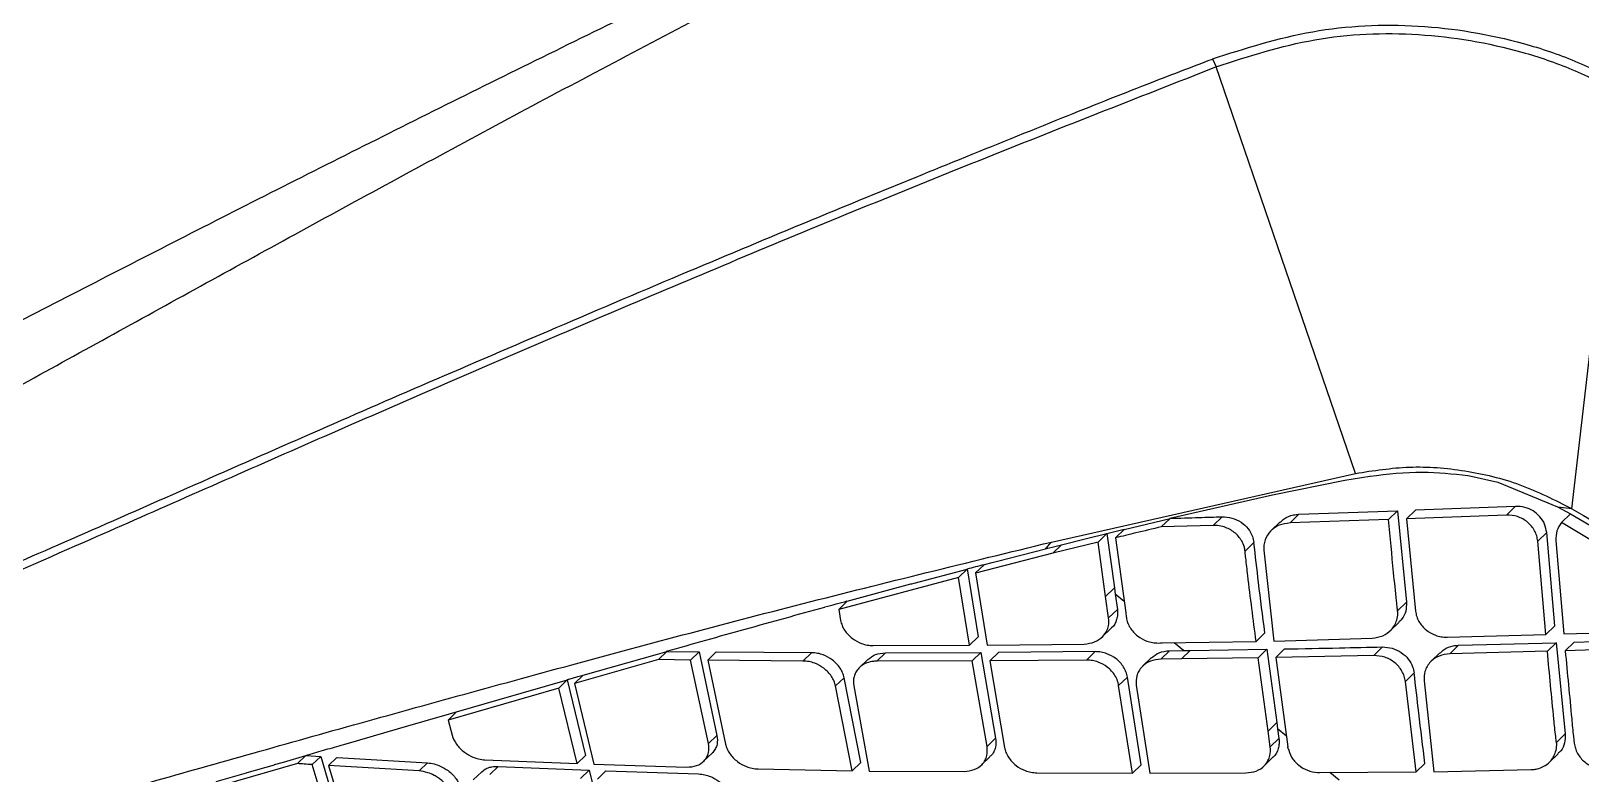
# Model space of a CAD drawing. Extents: x 400 to 501, y 484 to 634.
# Drawn here: x 485.248 to 487.942, y 588.121 to 589.413 of the extents above; entities that cross this region are included whole.
import ezdxf

# ---------------------------------------------------------------- set-up
doc = ezdxf.new("R2010")
doc.units = 0
doc.header["$MEASUREMENT"] = 0
doc.layers.add('DIM', color=3, linetype='Continuous')
doc.layers.add('GEOMETRY', color=3, linetype='Continuous', lineweight=25)

# ---------------------------------------------------------------- blocks, each defined once
blk = doc.blocks.new('2026 GRANDEE')
at = {"layer": 'GEOMETRY', "ltscale": 16}
for p, q in [((36.8768, -7.476), (36.8834, -7.4895)), ((37.5019, -8.2577), (37.5852, -7.5344)), ((36.5969, -8.3157), (37.1258, -8.1964)), ((36.9815, -8.2336), (37.1073, -8.2081)), ((37.1073, -8.2081), (37.1504, -8.2012)), ((37.3216, -8.2), (37.3729, -8.2119)), ((37.3729, -8.2119), (37.4769, -8.2546)), ((36.803, -8.2743), (36.9812, -8.2336)), ((36.8781, -8.2867), (36.8935, -8.2718)), ((37.0117, -8.2825), (37.0271, -8.2675)), ((37.0271, -8.2675), (37.1984, -8.2615)), ((37.1984, -8.2615), (37.1829, -8.2766)), ((37.1984, -8.2615), (37.214, -8.4202)), ((37.2143, -8.2754), (37.2298, -8.2604)), ((37.3879, -8.2688), (37.2143, -8.2754)), ((37.4035, -8.2537), (37.2298, -8.2604)), ((37.3879, -8.2688), (37.4034, -8.2537)), ((37.4769, -8.2546), (37.502, -8.2576)), ((37.477, -8.2546), (37.4994, -8.2664)), ((37.4992, -8.2666), (37.4836, -8.2818)), ((37.4993, -8.2666), (37.6132, -8.3334)), ((36.6934, -8.3007), (36.7233, -8.2934)), ((36.7084, -8.3084), (36.7237, -8.2936)), ((36.7236, -8.2937), (36.8031, -8.2746)), ((36.7878, -8.2894), (36.8031, -8.2746)), ((36.8781, -8.2867), (36.7878, -8.2894)), ((36.9943, -8.2809), (36.9789, -8.2958)), ((37.1829, -8.2766), (37.0117, -8.2825)), ((37.2143, -8.2754), (37.23, -8.4358)), ((37.4424, -8.3144), (37.4579, -8.2993)), ((37.4718, -8.4614), (37.4579, -8.2993)), ((37.7064, -8.4163), (37.4836, -8.2818)), ((36.5863, -8.3277), (36.6053, -8.3229)), ((36.6782, -8.3158), (36.5995, -8.3353)), ((36.5995, -8.3353), (36.6147, -8.3205)), ((36.6054, -8.3229), (36.6147, -8.3206)), ((36.6147, -8.3206), (36.6581, -8.3097)), ((36.6581, -8.3097), (36.6935, -8.301)), ((36.6934, -8.301), (36.6782, -8.3158)), ((36.6911, -8.4102), (36.6782, -8.3158)), ((36.6934, -8.3007), (36.7063, -8.3955)), ((36.7084, -8.3084), (36.7261, -8.439)), ((36.9489, -8.3165), (36.9336, -8.3313)), ((37.4563, -8.4764), (37.4423, -8.3144)), ((37.4739, -8.3132), (37.4876, -8.4754)), ((36.5995, -8.3353), (36.4652, -8.3696)), ((36.4804, -8.3548), (36.4937, -8.3514)), ((36.4938, -8.3514), (36.5029, -8.349)), ((36.5029, -8.349), (36.5864, -8.3276)), ((36.9664, -8.3299), (36.9836, -8.4878)), ((36.4356, -8.3773), (36.2271, -8.433)), ((36.3584, -8.387), (36.4507, -8.3626)), ((36.4356, -8.3773), (36.4507, -8.3626)), ((36.4547, -8.4949), (36.4356, -8.3773)), ((36.4506, -8.3624), (36.4697, -8.4804)), ((36.4652, -8.3695), (36.4803, -8.3549)), ((36.4652, -8.3695), (36.4852, -8.4947)), ((36.2421, -8.4184), (36.3119, -8.3995)), ((36.312, -8.3995), (36.3526, -8.3886)), ((36.3527, -8.3886), (36.3542, -8.3882)), ((36.3542, -8.3882), (36.3584, -8.387)), ((36.6911, -8.4102), (36.7063, -8.3955)), ((36.7063, -8.3955), (36.7078, -8.4064)), ((36.7078, -8.4064), (36.7116, -8.4328)), ((36.7234, -8.4192), (36.7078, -8.4064)), ((36.2271, -8.433), (36.242, -8.4184)), ((36.2271, -8.433), (36.2305, -8.4522)), ((36.6964, -8.4475), (36.6911, -8.4102)), ((36.6964, -8.4475), (36.7116, -8.4328)), ((37.1987, -8.4351), (37.2141, -8.4202)), ((37.1862, -8.4697), (37.2015, -8.4549)), ((36.4697, -8.4804), (36.4547, -8.4949)), ((36.6853, -8.4807), (36.7004, -8.4661)), ((36.9527, -8.4884), (36.9679, -8.4737)), ((36.9836, -8.4878), (37.1543, -8.4827)), ((37.2848, -8.481), (37.4563, -8.4764)), ((37.4563, -8.4764), (37.4718, -8.4614)), ((37.4876, -8.4755), (37.6598, -8.47)), ((37.5057, -8.4898), (37.6778, -8.4846)), ((35.7829, -8.5474), (35.9122, -8.5104)), ((35.9123, -8.5104), (35.9281, -8.5059)), ((35.9137, -8.5201), (35.9285, -8.5059)), ((35.928, -8.5058), (35.9844, -8.5065)), ((35.9695, -8.5209), (35.9844, -8.5065)), ((35.9844, -8.5065), (36.0155, -8.6519)), ((35.9995, -8.5212), (36.0143, -8.5068)), ((36.1798, -8.5081), (36.0143, -8.5069)), ((36.1649, -8.5225), (36.1797, -8.5081)), ((36.2872, -8.4957), (36.4547, -8.4949)), ((36.2937, -8.5228), (36.3087, -8.5083)), ((36.3087, -8.5083), (36.4743, -8.5078)), ((36.4593, -8.5224), (36.4743, -8.5078)), ((36.4743, -8.5078), (36.5, -8.6568)), ((36.4852, -8.4947), (36.6536, -8.493)), ((36.4897, -8.5222), (36.5047, -8.5076)), ((36.6729, -8.5062), (36.5047, -8.5076)), ((36.6578, -8.5208), (36.6729, -8.5062)), ((36.787, -8.5193), (36.8021, -8.5046)), ((36.7894, -8.4912), (36.9527, -8.4884)), ((36.8021, -8.5046), (36.8266, -8.5043)), ((36.8266, -8.5042), (36.8104, -8.4908)), ((36.8228, -8.5188), (36.838, -8.5041)), ((36.8266, -8.5043), (36.838, -8.5041)), ((36.838, -8.5041), (36.9715, -8.502)), ((36.9563, -8.5168), (36.9715, -8.502)), ((36.9715, -8.502), (36.9886, -8.6296)), ((36.9871, -8.5162), (37.0023, -8.5015)), ((37.1572, -8.5129), (36.9872, -8.5162)), ((37.1572, -8.5129), (37.1725, -8.4981)), ((37.2724, -8.5081), (37.2571, -8.523)), ((37.2895, -8.5099), (37.3048, -8.4951)), ((37.4591, -8.5056), (37.2895, -8.5099)), ((37.3048, -8.4951), (37.4745, -8.4907)), ((37.4745, -8.4907), (37.4591, -8.5056)), ((37.4745, -8.4906), (37.4902, -8.6493)), ((37.4902, -8.5047), (37.5057, -8.4898)), ((37.6622, -8.4996), (37.4902, -8.5047)), ((35.9137, -8.5201), (35.7681, -8.5617)), ((35.9695, -8.5209), (35.9137, -8.5201)), ((36.0008, -8.6661), (35.9695, -8.5209)), ((36.1649, -8.5225), (35.9995, -8.5212)), ((35.9995, -8.5212), (36.0304, -8.6668)), ((36.2779, -8.5198), (36.2629, -8.5342)), ((36.4593, -8.5224), (36.2937, -8.5228)), ((36.4851, -8.6712), (36.4593, -8.5224)), ((36.6578, -8.5208), (36.4897, -8.5222)), ((36.4897, -8.5222), (36.5155, -8.6728)), ((36.7705, -8.5169), (36.7554, -8.5316)), ((36.8228, -8.5188), (36.787, -8.5193)), ((36.9563, -8.5168), (36.8228, -8.5188)), ((36.9735, -8.6442), (36.9563, -8.5168)), ((36.9871, -8.5162), (37.0079, -8.6716)), ((35.6371, -8.5894), (35.7554, -8.5553)), ((35.7553, -8.5553), (35.7406, -8.5696)), ((35.7553, -8.555), (35.7868, -8.6867)), ((35.7828, -8.5474), (35.7681, -8.5617)), ((35.7681, -8.5617), (35.8014, -8.702)), ((36.2216, -8.5659), (36.2364, -8.5515)), ((36.2505, -8.7134), (36.2216, -8.5659)), ((36.2654, -8.699), (36.2364, -8.5515)), ((36.2532, -8.5657), (36.2803, -8.7139)), ((36.7138, -8.565), (36.7289, -8.5504)), ((36.7377, -8.7174), (36.7138, -8.565)), ((36.7527, -8.7028), (36.7289, -8.5504)), ((36.7443, -8.5647), (36.7679, -8.7174)), ((37.2122, -8.558), (37.2275, -8.5432)), ((37.2312, -8.7152), (37.2122, -8.558)), ((37.2447, -8.5569), (37.2618, -8.7149)), ((35.7406, -8.5696), (35.5482, -8.6251)), ((35.5628, -8.6109), (35.6371, -8.5894)), ((35.7722, -8.7009), (35.7406, -8.5696)), ((35.5482, -8.6251), (35.5628, -8.6109)), ((35.5482, -8.6251), (35.555, -8.6514)), ((36.9886, -8.6295), (36.9735, -8.6442)), ((36.9774, -8.6719), (36.9735, -8.6442)), ((36.9886, -8.6296), (36.9901, -8.6402)), ((36.9901, -8.6402), (36.9925, -8.6572)), ((37.0054, -8.653), (36.9901, -8.6402)), ((37.4749, -8.6641), (37.4902, -8.6493)), ((36.0008, -8.6661), (36.0155, -8.6519)), ((36.4851, -8.6712), (36.5, -8.6568)), ((36.9774, -8.6719), (36.9925, -8.6572)), ((37.0082, -8.6732), (37.0079, -8.6716)), ((35.2864, -8.7009), (35.1301, -8.7459)), ((35.199, -8.7162), (35.2461, -8.7027)), ((35.2463, -8.7026), (35.2617, -8.6982)), ((35.2617, -8.6982), (35.3006, -8.6869)), ((35.2864, -8.7009), (35.3008, -8.6869)), ((35.3006, -8.6868), (35.3266, -8.6885)), ((35.3266, -8.6885), (35.312, -8.7026)), ((35.3528, -8.8387), (35.312, -8.7026)), ((35.3266, -8.6885), (35.3672, -8.8246)), ((35.3404, -8.7044), (35.3549, -8.6904)), ((35.355, -8.6904), (35.5122, -8.6995)), ((35.4976, -8.7136), (35.5122, -8.6995)), ((35.6122, -8.6943), (35.7722, -8.7009)), ((35.7722, -8.7009), (35.7868, -8.6867)), ((35.8014, -8.702), (35.9628, -8.7071)), ((35.9923, -8.6968), (36.007, -8.6825)), ((36.2505, -8.7134), (36.2654, -8.699)), ((36.4752, -8.7032), (36.4901, -8.6888)), ((36.7377, -8.7174), (36.7527, -8.7028)), ((36.9663, -8.7051), (36.9814, -8.6905)), ((37.2312, -8.7152), (37.2463, -8.7005)), ((37.4626, -8.6986), (37.4778, -8.6838)), ((35.1446, -8.7319), (35.1977, -8.7166)), ((35.1977, -8.7166), (35.199, -8.7162)), ((35.3404, -8.7044), (35.3808, -8.8408)), ((35.4976, -8.7136), (35.3404, -8.7044)), ((35.6065, -8.715), (35.5919, -8.7291)), ((35.6204, -8.7198), (35.635, -8.7057)), ((35.635, -8.7057), (35.7931, -8.7125)), ((35.7931, -8.7125), (35.7785, -8.7267)), ((35.7931, -8.7125), (35.8281, -8.8524)), ((35.8076, -8.7278), (35.8223, -8.7136)), ((35.8223, -8.7136), (35.9834, -8.7189)), ((36.0871, -8.7102), (36.2506, -8.7134)), ((36.2803, -8.7139), (36.4452, -8.7144)), ((36.5716, -8.7168), (36.7377, -8.7174)), ((36.7679, -8.7174), (36.9349, -8.7171)), ((37.0595, -8.7164), (37.0632, -8.7165)), ((37.0632, -8.7165), (37.2312, -8.7152)), ((37.097, -8.7299), (37.0809, -8.7163)), ((37.2618, -8.7149), (37.4309, -8.7113))]:
    blk.add_line(p, q, dxfattribs=at)
at = {"layer": 'GEOMETRY', "ltscale": 16, "flags": 128}
for points in [[(37.1258, -8.1964), (37.0046, -7.843), (36.8835, -7.4897)], [(36.783, -8.4913), (36.7866, -8.4912), (36.7894, -8.4912)]]:
    blk.add_lwpolyline(points, dxfattribs=at)
at = {"layer": 'GEOMETRY', "ltscale": 16}
for points, knots in [([(36.9464, -4.2423), (37.2144, -4.3889), (37.7476, -4.6804), (38.3461, -5.0481), (38.7578, -5.3149), (38.9927, -5.4716), (39.2291, -5.6336), (39.4813, -5.8116), (39.9332, -6.1406), (40.5669, -6.6341), (41.3463, -7.3052), (42.0186, -7.9447), (42.5944, -8.5411), (43.0838, -9.0854), (43.4716, -9.5484), (43.7677, -9.9209), (43.9793, -10.1965), (44.184, -10.4721), (44.3714, -10.733), (44.6491, -11.1316), (45.0105, -11.6808), (45.4523, -12.4067), (45.7251, -12.9062), (45.8621, -13.1572)], [0, 0, 0, 0, 0.071591, 0.14241, 0.164528, 0.186584, 0.208583, 0.231692, 0.258921, 0.339583, 0.419837, 0.499879, 0.556947, 0.614093, 0.671388, 0.698471, 0.72561, 0.752813, 0.778921, 0.800899, 0.866647, 0.932983, 1, 1, 1, 1]), ([(35.8089, -5.8998), (35.6417, -5.9847), (35.3096, -6.1534), (34.8252, -6.4129), (34.3589, -6.6736), (33.9143, -6.9343), (33.4943, -7.1923), (33.1025, -7.4452), (32.7389, -7.6915), (32.5237, -7.8481), (32.4167, -7.926)], [0, 0, 0, 0, 0.131981, 0.262078, 0.389878, 0.515687, 0.639412, 0.760931, 0.881112, 1, 1, 1, 1]), ([(32.5714, -7.977), (32.6758, -7.9038), (32.8858, -7.7565), (33.2432, -7.5275), (33.6297, -7.2941), (34.0452, -7.0574), (34.4856, -6.819), (34.9481, -6.5798), (35.4289, -6.3402), (35.7579, -6.1828), (35.9239, -6.1033)], [0, 0, 0, 0, 0.117929, 0.237268, 0.358138, 0.481493, 0.6073, 0.735537, 0.866565, 1, 1, 1, 1]), ([(33.999, -7.6711), (34.0171, -7.6583), (34.1098, -7.5926), (34.3082, -7.4662), (34.5915, -7.2943), (34.901, -7.118), (35.2302, -6.9388), (35.5776, -6.7567), (35.9417, -6.5715), (36.3187, -6.3831), (36.5793, -6.2534), (36.7093, -6.1886)], [0, 0, 0, 0, 0.029254, 0.150301, 0.272076, 0.393781, 0.514785, 0.635673, 0.756952, 0.878685, 1, 1, 1, 1]), ([(33.4995, -8.5751), (33.523, -8.5654), (33.5702, -8.546), (33.6609, -8.5054), (33.7711, -8.4548), (33.9057, -8.3905), (34.0667, -8.312), (34.2534, -8.2161), (34.4632, -8.108), (34.7165, -7.9765), (35.0148, -7.8226), (35.3564, -7.649), (35.7106, -7.4727), (36.0747, -7.2954), (36.4456, -7.1187), (36.6974, -7.0023), (36.8231, -6.9442)], [0, 0, 0, 0, 0.06234, 0.124818, 0.187363, 0.250453, 0.313852, 0.376637, 0.439459, 0.502671, 0.586016, 0.668823, 0.751617, 0.834542, 0.917364, 1, 1, 1, 1]), ([(33.5531, -8.6384), (33.5784, -8.6305), (33.629, -8.6148), (33.7257, -8.582), (33.8411, -8.5361), (33.9805, -8.4751), (34.1453, -8.3963), (34.3337, -8.2987), (34.5428, -8.187), (34.7925, -8.0502), (35.0838, -7.8893), (35.4157, -7.7073), (35.7588, -7.5224), (36.1113, -7.3371), (36.4706, -7.1533), (36.7152, -7.034), (36.8374, -6.9744)], [0, 0, 0, 0, 0.062319, 0.124752, 0.187451, 0.250906, 0.314486, 0.37751, 0.44061, 0.503895, 0.587131, 0.669779, 0.75236, 0.835034, 0.917583, 1, 1, 1, 1]), ([(36.8767, -7.4759), (36.9341, -7.4575), (37.0487, -7.4208), (37.2343, -7.4123), (37.3885, -7.4376), (37.5077, -7.4775), (37.5642, -7.506), (37.5925, -7.5202)], [0, 0, 0, 0, 0.250615, 0.500738, 0.749747, 0.874802, 1, 1, 1, 1]), ([(36.8834, -7.4895), (36.9398, -7.4713), (37.0523, -7.435), (37.2348, -7.4272), (37.386, -7.4526), (37.5026, -7.4922), (37.5577, -7.5204), (37.5852, -7.5344)], [0, 0, 0, 0, 0.251367, 0.501784, 0.750726, 0.875561, 1, 1, 1, 1]), ([(33.7243, -8.7731), (33.7286, -8.772), (33.7522, -8.7657), (33.799, -8.7534), (33.8603, -8.7326), (33.9242, -8.7095), (33.9896, -8.6868), (34.0693, -8.6583), (34.1653, -8.6208), (34.2792, -8.5717), (34.4171, -8.5155), (34.5645, -8.4531), (34.7287, -8.3822), (34.909, -8.3036), (35.1047, -8.2174), (35.3089, -8.1273), (35.5187, -8.0361), (35.7372, -7.9423), (35.9385, -7.8566), (36.1157, -7.7823), (36.2722, -7.7176), (36.4391, -7.6497), (36.6052, -7.5825), (36.7517, -7.5238), (36.839, -7.4905), (36.8768, -7.4761)], [0, 0, 0, 0, 0.0097381, 0.0546015, 0.1000331, 0.1320561, 0.1702626, 0.2056372, 0.2487952, 0.3001589, 0.3461505, 0.3974851, 0.4466417, 0.498592, 0.5558792, 0.6112053, 0.6642787, 0.7210906, 0.779345, 0.8161974, 0.8528832, 0.8945569, 0.9379498, 0.9731378, 1, 1, 1, 1]), ([(36.8835, -7.4899), (36.745, -7.5442), (36.4676, -7.6529), (36.0614, -7.8194), (35.6655, -7.9878), (35.283, -8.1533), (34.9663, -8.2942), (34.7107, -8.4052), (34.512, -8.4917), (34.3277, -8.5656), (34.1529, -8.6385), (33.9844, -8.6947), (33.8388, -8.7434), (33.7627, -8.7634), (33.7246, -8.7734)], [0, 0, 0, 0, 0.0993042, 0.1988023, 0.2983848, 0.3983174, 0.4984056, 0.5609173, 0.6237893, 0.6873653, 0.7502551, 0.8333895, 0.9165325, 1, 1, 1, 1]), ([(37.1258, -8.1964), (37.1567, -8.1915), (37.2187, -8.1818), (37.3158, -8.1894), (37.4123, -8.2125), (37.472, -8.2427), (37.5019, -8.2577)], [0, 0, 0, 0, 0.250021, 0.500031, 0.750026, 1, 1, 1, 1]), ([(37.151, -8.2012), (37.1812, -8.1976), (37.2371, -8.1909), (37.2946, -8.1971), (37.3211, -8.1999)], [0, 0, 0, 0, 0.540341, 1, 1, 1, 1]), ([(36.8032, -8.2746), (36.82, -8.2741), (36.8501, -8.2732), (36.8802, -8.2722), (36.8935, -8.2718)], [0, 0, 0, 0, 0.56, 1, 1, 1, 1]), ([(36.8935, -8.2718), (36.8992, -8.2721), (36.9106, -8.2728), (36.9268, -8.2804), (36.9394, -8.2919), (36.9467, -8.3046), (36.9483, -8.3129), (36.949, -8.3165)], [0, 0, 0, 0, 0.222897, 0.446346, 0.65618, 0.85343, 1, 1, 1, 1]), ([(36.9948, -8.2814), (36.9969, -8.2793), (37.0029, -8.273), (37.0147, -8.2687), (37.0239, -8.2678), (37.0271, -8.2675)], [0, 0, 0, 0, 0.257595, 0.744324, 1, 1, 1, 1]), ([(37.4424, -8.3144), (37.4419, -8.3112), (37.441, -8.3049), (37.4371, -8.2959), (37.4317, -8.2878), (37.4248, -8.2809), (37.4166, -8.2753), (37.4043, -8.2698), (37.3944, -8.2692), (37.3878, -8.2688)], [0, 0, 0, 0, 0.128389, 0.253458, 0.376092, 0.497224, 0.619389, 0.746433, 1, 1, 1, 1]), ([(37.4579, -8.2993), (37.4571, -8.2943), (37.4553, -8.2845), (37.4467, -8.2712), (37.4346, -8.2611), (37.4196, -8.2544), (37.409, -8.2539), (37.4035, -8.2537)], [0, 0, 0, 0, 0.197973, 0.396271, 0.588507, 0.782417, 1, 1, 1, 1]), ([(37.5019, -8.2577), (37.7185, -8.3868), (38.1518, -8.6451), (38.77, -9.083), (39.3614, -9.5565), (39.9198, -10.0692), (40.4416, -10.6192), (40.9252, -11.2031), (41.3743, -11.8145), (41.6411, -12.2439), (41.7745, -12.4585)], [0, 0, 0, 0, 0.125001, 0.250001, 0.375003, 0.499997, 0.624991, 0.749994, 0.874996, 1, 1, 1, 1]), ([(36.7878, -8.2894), (36.773, -8.2929), (36.7465, -8.2992), (36.7201, -8.3056), (36.7084, -8.3084)], [0, 0, 0, 0, 0.557826, 1, 1, 1, 1]), ([(36.9336, -8.3313), (36.9333, -8.3291), (36.9325, -8.3229), (36.9284, -8.3143), (36.9223, -8.3056), (36.9151, -8.2987), (36.9066, -8.2932), (36.8967, -8.289), (36.887, -8.2867), (36.8806, -8.2867), (36.8781, -8.2867)], [0, 0, 0, 0, 0.091974, 0.248261, 0.37216, 0.497584, 0.620134, 0.74865, 0.901116, 1, 1, 1, 1]), ([(37.0117, -8.2825), (37.0052, -8.2834), (36.9945, -8.2848), (36.9839, -8.2913), (36.9749, -8.2994), (36.9689, -8.309), (36.966, -8.3208), (36.9663, -8.327), (36.9664, -8.3299)], [0, 0, 0, 0, 0.250285, 0.417589, 0.5027, 0.75293, 0.880884, 1, 1, 1, 1]), ([(37.1987, -8.4351), (37.1987, -8.4351), (37.1987, -8.4351), (37.1986, -8.435), (37.1986, -8.4346), (37.1984, -8.4332), (37.1978, -8.4276), (37.1955, -8.4059), (37.1904, -8.3545), (37.1858, -8.3073), (37.1829, -8.2766)], [0, 0, 0, 0, 0.000271, 0.000736, 0.002261, 0.007704, 0.028188, 0.107569, 0.420012, 1, 1, 1, 1]), ([(37.4836, -8.2818), (37.4805, -8.2865), (37.4743, -8.2958), (37.474, -8.3074), (37.4739, -8.3132)], [0, 0, 0, 0, 0.5047988, 1, 1, 1, 1]), ([(33.9513, -9.0024), (33.9891, -8.9966), (34.065, -8.985), (34.2111, -8.9533), (34.3779, -8.9123), (34.5656, -8.8626), (34.7714, -8.8059), (35.033, -8.7324), (35.3573, -8.6405), (35.7491, -8.5323), (36.1625, -8.4216), (36.4519, -8.3511), (36.5969, -8.3157)], [0, 0, 0, 0, 0.080977, 0.162706, 0.245456, 0.32577, 0.407713, 0.491267, 0.616464, 0.743326, 0.871464, 1, 1, 1, 1]), ([(36.5867, -8.3272), (36.5884, -8.3253), (36.5918, -8.3215), (36.5952, -8.3176), (36.5969, -8.3157)], [0, 0, 0, 0, 0.5000268, 1, 1, 1, 1]), ([(36.9679, -8.4737), (36.9642, -8.4444), (36.9577, -8.3921), (36.9516, -8.3396), (36.9489, -8.3165)], [0, 0, 0, 0, 0.56, 1, 1, 1, 1]), ([(36.9527, -8.4884), (36.9478, -8.4503), (36.9416, -8.4022), (36.9356, -8.3501), (36.9338, -8.336), (36.9336, -8.3318), (36.9336, -8.3313)], [0, 0, 0, 0, 0.730236, 0.922652, 0.991432, 1, 1, 1, 1]), ([(36.4506, -8.3623), (36.4556, -8.361), (36.4654, -8.3584), (36.4753, -8.3558), (36.4803, -8.3546)], [0, 0, 0, 0, 0.5000145, 1, 1, 1, 1]), ([(35.928, -8.5055), (35.9734, -8.4926), (36.0642, -8.467), (36.1569, -8.4415), (36.2033, -8.4287)], [0, 0, 0, 0, 0.499976, 1, 1, 1, 1]), ([(36.2033, -8.4286), (36.2097, -8.4268), (36.2226, -8.4233), (36.2355, -8.4198), (36.2419, -8.4181)], [0, 0, 0, 0, 0.500004, 1, 1, 1, 1]), ([(36.7116, -8.4328), (36.7118, -8.4358), (36.7123, -8.4419), (36.7099, -8.453), (36.706, -8.462), (36.7007, -8.4655), (36.7002, -8.4658)], [0, 0, 0, 0, 0.240323, 0.479191, 0.953081, 1, 1, 1, 1]), ([(37.214, -8.4202), (37.214, -8.4255), (37.2138, -8.436), (37.2085, -8.4479), (37.2028, -8.4528), (37.201, -8.4543)], [0, 0, 0, 0, 0.403784, 0.8066604, 1, 1, 1, 1]), ([(36.2305, -8.4522), (36.2312, -8.4551), (36.2327, -8.4608), (36.2371, -8.4691), (36.2432, -8.4768), (36.2527, -8.4854), (36.2643, -8.4916), (36.2769, -8.4951), (36.2837, -8.4955), (36.2872, -8.4957)], [0, 0, 0, 0, 0.123477, 0.247763, 0.373381, 0.500657, 0.728973, 0.859186, 1, 1, 1, 1]), ([(36.6536, -8.493), (36.6599, -8.4922), (36.6725, -8.4907), (36.6855, -8.4817), (36.6929, -8.4713), (36.6971, -8.4603), (36.6967, -8.4522), (36.6964, -8.4475)], [0, 0, 0, 0, 0.249804, 0.498539, 0.66535, 0.804456, 1, 1, 1, 1]), ([(36.7261, -8.439), (36.7263, -8.4405), (36.7267, -8.4431), (36.727, -8.4458), (36.7272, -8.447)], [0, 0, 0, 0, 0.559999, 1, 1, 1, 1]), ([(36.7272, -8.447), (36.7278, -8.45), (36.729, -8.4559), (36.7333, -8.4645), (36.7392, -8.4724), (36.7486, -8.4811), (36.7602, -8.4874), (36.7728, -8.4908), (36.7796, -8.4911), (36.783, -8.4913)], [0, 0, 0, 0, 0.125511, 0.250495, 0.375621, 0.501387, 0.732588, 0.861761, 1, 1, 1, 1]), ([(37.1543, -8.4827), (37.1607, -8.4817), (37.1735, -8.4799), (37.1861, -8.4708), (37.1936, -8.4608), (37.1978, -8.4512), (37.1991, -8.4426), (37.1992, -8.4367), (37.1987, -8.4353), (37.1987, -8.4351)], [0, 0, 0, 0, 0.250544, 0.501012, 0.632842, 0.77677, 0.933594, 0.991621, 1, 1, 1, 1]), ([(37.23, -8.4358), (37.2305, -8.4389), (37.2315, -8.445), (37.2355, -8.4538), (37.2411, -8.4618), (37.2502, -8.4708), (37.2619, -8.4773), (37.2746, -8.4807), (37.2813, -8.4809), (37.2848, -8.481)], [0, 0, 0, 0, 0.126578, 0.25122, 0.374704, 0.497905, 0.732718, 0.862235, 1, 1, 1, 1]), ([(36.2365, -8.5515), (36.2357, -8.5487), (36.2343, -8.543), (36.2297, -8.5347), (36.2237, -8.527), (36.2142, -8.5186), (36.2027, -8.5124), (36.1902, -8.5087), (36.1833, -8.5083), (36.1798, -8.5081)], [0, 0, 0, 0, 0.123909, 0.248324, 0.373712, 0.500531, 0.725674, 0.856738, 1, 1, 1, 1]), ([(36.278, -8.52), (36.2821, -8.5167), (36.2905, -8.5098), (36.3025, -8.5088), (36.3087, -8.5083)], [0, 0, 0, 0, 0.479926, 1, 1, 1, 1]), ([(36.7289, -8.5504), (36.7282, -8.5474), (36.7269, -8.5415), (36.7226, -8.5329), (36.7167, -8.5251), (36.7074, -8.5164), (36.6958, -8.5102), (36.6832, -8.5067), (36.6765, -8.5063), (36.6729, -8.5062)], [0, 0, 0, 0, 0.126059, 0.251215, 0.376069, 0.501231, 0.7304, 0.860153, 1, 1, 1, 1]), ([(36.7707, -8.5172), (36.7748, -8.5137), (36.7836, -8.5064), (36.7958, -8.5052), (36.8021, -8.5046)], [0, 0, 0, 0, 0.476396, 1, 1, 1, 1]), ([(37.0023, -8.5015), (37.0341, -8.5009), (37.0908, -8.4999), (37.1475, -8.4986), (37.1725, -8.4981)], [0, 0, 0, 0, 0.56, 1, 1, 1, 1]), ([(37.2122, -8.558), (37.2117, -8.5549), (37.2106, -8.5488), (37.2065, -8.5401), (37.2009, -8.5321), (37.1939, -8.5253), (37.1856, -8.5197), (37.1734, -8.5142), (37.1637, -8.5134), (37.1572, -8.5129)], [0, 0, 0, 0, 0.12722, 0.252195, 0.375632, 0.498266, 0.620205, 0.747606, 1, 1, 1, 1]), ([(37.1725, -8.4981), (37.1781, -8.4985), (37.1894, -8.4992), (37.2054, -8.507), (37.2179, -8.5185), (37.2252, -8.5312), (37.2268, -8.5396), (37.2275, -8.5432)], [0, 0, 0, 0, 0.221499, 0.443506, 0.653056, 0.851267, 1, 1, 1, 1]), ([(37.2895, -8.5099), (37.2831, -8.5108), (37.2709, -8.5124), (37.2607, -8.5193), (37.2541, -8.5259), (37.2498, -8.5316), (37.2449, -8.5424), (37.2448, -8.5513), (37.2447, -8.5569)], [0, 0, 0, 0, 0.250403, 0.476416, 0.502103, 0.644874, 0.775459, 1, 1, 1, 1]), ([(37.2729, -8.5086), (37.275, -8.5065), (37.281, -8.5003), (37.2926, -8.4961), (37.3017, -8.4953), (37.3048, -8.4951)], [0, 0, 0, 0, 0.262233, 0.747743, 1, 1, 1, 1]), ([(37.4749, -8.6641), (37.4749, -8.6641), (37.4748, -8.6638), (37.4746, -8.6628), (37.4742, -8.6594), (37.4727, -8.6462), (37.4675, -8.5944), (37.4628, -8.545), (37.4591, -8.5056)], [0, 0, 0, 0, 0.001879, 0.005631, 0.018805, 0.067901, 0.257155, 1, 1, 1, 1]), ([(37.4902, -8.5047), (37.4939, -8.5442), (37.4986, -8.5939), (37.5036, -8.6463), (37.5052, -8.6601), (37.5056, -8.6639), (37.5059, -8.665), (37.5059, -8.6651)], [0, 0, 0, 0, 0.736944, 0.927679, 0.978623, 0.997415, 1, 1, 1, 1]), ([(36.2216, -8.5659), (36.2208, -8.5631), (36.2194, -8.5574), (36.2148, -8.5491), (36.2088, -8.5415), (36.1993, -8.533), (36.1878, -8.5268), (36.1753, -8.5231), (36.1684, -8.5227), (36.1649, -8.5225)], [0, 0, 0, 0, 0.123932, 0.248353, 0.373731, 0.500522, 0.725686, 0.856747, 1, 1, 1, 1]), ([(36.2937, -8.5228), (36.293, -8.5228), (36.291, -8.5228), (36.2849, -8.5233), (36.274, -8.5259), (36.2633, -8.5328), (36.2567, -8.5418), (36.2524, -8.5518), (36.2529, -8.5603), (36.2532, -8.5657)], [0, 0, 0, 0, 0.029817, 0.081452, 0.249804, 0.499936, 0.636943, 0.765965, 1, 1, 1, 1]), ([(36.7138, -8.565), (36.7138, -8.5649), (36.7138, -8.5646), (36.7137, -8.5639), (36.7133, -8.5614), (36.7116, -8.5559), (36.7079, -8.5479), (36.7017, -8.5397), (36.6923, -8.5311), (36.6807, -8.5248), (36.6681, -8.5213), (36.6614, -8.521), (36.6578, -8.5208)], [0, 0, 0, 0, 0.003568, 0.009887, 0.031036, 0.107674, 0.251158, 0.37516, 0.501397, 0.730507, 0.860212, 1, 1, 1, 1]), ([(36.787, -8.5193), (36.7808, -8.52), (36.7682, -8.5215), (36.7556, -8.5303), (36.7485, -8.5398), (36.7439, -8.5504), (36.7442, -8.5591), (36.7443, -8.5647)], [0, 0, 0, 0, 0.248306, 0.498837, 0.639343, 0.769712, 1, 1, 1, 1]), ([(35.7553, -8.5549), (35.7557, -8.5548), (35.7567, -8.5545), (35.7577, -8.5542), (35.7581, -8.5541)], [0, 0, 0, 0, 0.499999, 1, 1, 1, 1]), ([(35.7582, -8.5541), (35.7608, -8.5533), (35.766, -8.5518), (35.7713, -8.5503), (35.7739, -8.5496)], [0, 0, 0, 0, 0.499995, 1, 1, 1, 1]), ([(35.7739, -8.5496), (35.7754, -8.5491), (35.7783, -8.5483), (35.7812, -8.5475), (35.7827, -8.5471)], [0, 0, 0, 0, 0.499997, 1, 1, 1, 1]), ([(37.2463, -8.7005), (37.2427, -8.6712), (37.2362, -8.6189), (37.2301, -8.5664), (37.2275, -8.5432)], [0, 0, 0, 0, 0.56, 1, 1, 1, 1]), ([(33.1112, -8.6122), (33.301, -8.8166), (33.6802, -9.2249), (34.2607, -9.8374), (34.8462, -10.4484), (35.4368, -11.0578), (36.0312, -11.6653), (36.6288, -12.2707), (37.2294, -12.8738), (37.8326, -13.4744), (38.4383, -14.0724), (39.0461, -14.6672), (39.6559, -15.2581), (40.2672, -15.8439), (40.8801, -16.4248), (41.2887, -16.8043), (41.4933, -16.9943)], [0, 0, 0, 0, 0.071643, 0.14309, 0.214489, 0.285889, 0.357236, 0.428542, 0.499851, 0.571188, 0.642541, 0.713932, 0.785365, 0.856798, 0.928296, 1, 1, 1, 1]), ([(35.371, -8.6663), (35.4026, -8.6571), (35.4658, -8.6387), (35.5303, -8.62), (35.5626, -8.6106)], [0, 0, 0, 0, 0.499972, 1, 1, 1, 1]), ([(37.4902, -8.6493), (37.4901, -8.6546), (37.49, -8.6651), (37.4847, -8.677), (37.4791, -8.6817), (37.4773, -8.6833)], [0, 0, 0, 0, 0.405392, 0.809926, 1, 1, 1, 1]), ([(35.3005, -8.6866), (35.3108, -8.6836), (35.3313, -8.6777), (35.352, -8.6717), (35.3624, -8.6686)], [0, 0, 0, 0, 0.500007, 1, 1, 1, 1]), ([(35.3624, -8.6687), (35.3639, -8.6683), (35.3667, -8.6674), (35.3695, -8.6666), (35.371, -8.6662)], [0, 0, 0, 0, 0.5, 1, 1, 1, 1]), ([(35.555, -8.6514), (35.5571, -8.6567), (35.5602, -8.6647), (35.5686, -8.6745), (35.5779, -8.6827), (35.5892, -8.689), (35.6015, -8.6932), (35.6085, -8.694), (35.6122, -8.6943)], [0, 0, 0, 0, 0.240882, 0.368218, 0.49972, 0.712565, 0.847046, 1, 1, 1, 1]), ([(35.9628, -8.7071), (35.9688, -8.7066), (35.9807, -8.7057), (35.9922, -8.698), (35.9983, -8.6894), (36.0021, -8.6797), (36.0013, -8.6715), (36.0008, -8.6661)], [0, 0, 0, 0, 0.249836, 0.499426, 0.634868, 0.763488, 1, 1, 1, 1]), ([(36.0155, -8.6519), (36.0161, -8.6572), (36.0169, -8.6653), (36.013, -8.6749), (36.0101, -8.68), (36.0073, -8.682), (36.0069, -8.6824)], [0, 0, 0, 0, 0.448378, 0.692628, 0.950097, 1, 1, 1, 1]), ([(36.0304, -8.6668), (36.0312, -8.6695), (36.0327, -8.6751), (36.0373, -8.6831), (36.0434, -8.6908), (36.0529, -8.6992), (36.0644, -8.7055), (36.0768, -8.7094), (36.0836, -8.7099), (36.0871, -8.7102)], [0, 0, 0, 0, 0.12166, 0.24543, 0.371674, 0.500507, 0.725311, 0.85649, 1, 1, 1, 1]), ([(36.4452, -8.7144), (36.4512, -8.7138), (36.4633, -8.7126), (36.4752, -8.7043), (36.4818, -8.6953), (36.4859, -8.6851), (36.4854, -8.6766), (36.4851, -8.6712)], [0, 0, 0, 0, 0.249356, 0.499176, 0.637959, 0.767722, 1, 1, 1, 1]), ([(36.5, -8.6568), (36.5003, -8.6621), (36.5009, -8.6706), (36.4966, -8.6805), (36.4935, -8.6862), (36.4904, -8.6882), (36.4899, -8.6885)], [0, 0, 0, 0, 0.437544, 0.683848, 0.948386, 1, 1, 1, 1]), ([(36.5155, -8.6728), (36.5162, -8.6757), (36.5175, -8.6814), (36.5219, -8.6898), (36.5279, -8.6976), (36.5374, -8.7062), (36.5489, -8.7125), (36.5614, -8.7162), (36.5681, -8.7166), (36.5716, -8.7168)], [0, 0, 0, 0, 0.12399, 0.248524, 0.374098, 0.501049, 0.730536, 0.860309, 1, 1, 1, 1]), ([(36.9349, -8.7171), (36.9412, -8.7164), (36.9536, -8.7151), (36.9664, -8.7062), (36.9735, -8.6963), (36.9779, -8.6855), (36.9776, -8.677), (36.9774, -8.6719)], [0, 0, 0, 0, 0.249164, 0.498371, 0.652255, 0.787148, 1, 1, 1, 1]), ([(36.9925, -8.6572), (36.9927, -8.6603), (36.9932, -8.6664), (36.9907, -8.6776), (36.9869, -8.6866), (36.9816, -8.69), (36.9812, -8.6903)], [0, 0, 0, 0, 0.240609, 0.480575, 0.958771, 1, 1, 1, 1]), ([(37.0082, -8.6732), (37.0098, -8.6788), (37.0131, -8.6898), (37.0257, -8.7039), (37.0419, -8.7137), (37.0537, -8.7155), (37.0595, -8.7164)], [0, 0, 0, 0, 0.250637, 0.50126, 0.750491, 1, 1, 1, 1]), ([(37.4309, -8.7113), (37.4313, -8.7113), (37.4324, -8.7112), (37.436, -8.711), (37.4429, -8.7098), (37.4536, -8.706), (37.4631, -8.6989), (37.4699, -8.6898), (37.474, -8.6802), (37.4753, -8.6716), (37.4754, -8.6657), (37.4749, -8.6643), (37.4749, -8.6641)], [0, 0, 0, 0, 0.014204, 0.042302, 0.140117, 0.293294, 0.501589, 0.633648, 0.776943, 0.933487, 0.991591, 1, 1, 1, 1]), ([(37.5059, -8.6651), (37.5064, -8.6682), (37.5074, -8.6743), (37.5113, -8.6831), (37.5168, -8.6912), (37.5238, -8.6981), (37.5321, -8.7039), (37.5436, -8.7089), (37.5531, -8.7114), (37.5596, -8.7109), (37.5603, -8.7108)], [0, 0, 0, 0, 0.125761, 0.25022, 0.374129, 0.497854, 0.620787, 0.74865, 0.972785, 1, 1, 1, 1]), ([(35.312, -8.7026), (35.3072, -8.7023), (35.2987, -8.7017), (35.2901, -8.7011), (35.2864, -8.7009)], [0, 0, 0, 0, 0.559998, 1, 1, 1, 1]), ([(35.5122, -8.6995), (35.5162, -8.7), (35.5235, -8.7009), (35.5358, -8.7054), (35.5468, -8.7117), (35.5558, -8.7196), (35.5642, -8.7294), (35.5673, -8.7373), (35.5693, -8.7425)], [0, 0, 0, 0, 0.1638, 0.302437, 0.503496, 0.633989, 0.760308, 1, 1, 1, 1]), ([(35.5548, -8.7566), (35.5548, -8.7564), (35.5547, -8.7559), (35.5542, -8.7543), (35.5524, -8.7491), (35.5465, -8.7391), (35.5384, -8.7309), (35.5328, -8.7268), (35.5319, -8.7262), (35.529, -8.7242), (35.5226, -8.7205), (35.5115, -8.7156), (35.5027, -8.7144), (35.4976, -8.7136)], [0, 0, 0, 0, 0.008704, 0.023769, 0.073383, 0.250611, 0.499655, 0.504777, 0.513396, 0.541125, 0.638469, 0.79152, 1, 1, 1, 1]), ([(35.6066, -8.7151), (35.6095, -8.7128), (35.6145, -8.7087), (35.6246, -8.7059), (35.6314, -8.7058), (35.635, -8.7057)], [0, 0, 0, 0, 0.394661, 0.676789, 1, 1, 1, 1]), ([(35.9834, -8.7189), (35.9871, -8.7192), (35.994, -8.7199), (36.0064, -8.7239), (36.0177, -8.7302), (36.0271, -8.7386), (36.0332, -8.7461), (36.0378, -8.7542), (36.0394, -8.7596), (36.0402, -8.7623)], [0, 0, 0, 0, 0.14777, 0.280693, 0.501397, 0.629344, 0.754892, 0.878338, 1, 1, 1, 1])]:
    blk.add_open_spline(points, degree=3, knots=knots, dxfattribs=at)

msp = doc.modelspace()

# ---------------------------------------------------------------- block references
at = {"layer": 'DIM'}
msp.add_blockref('2026 GRANDEE', (450.4248, 596.8403), dxfattribs=at)

doc.saveas('drawing.dxf')
